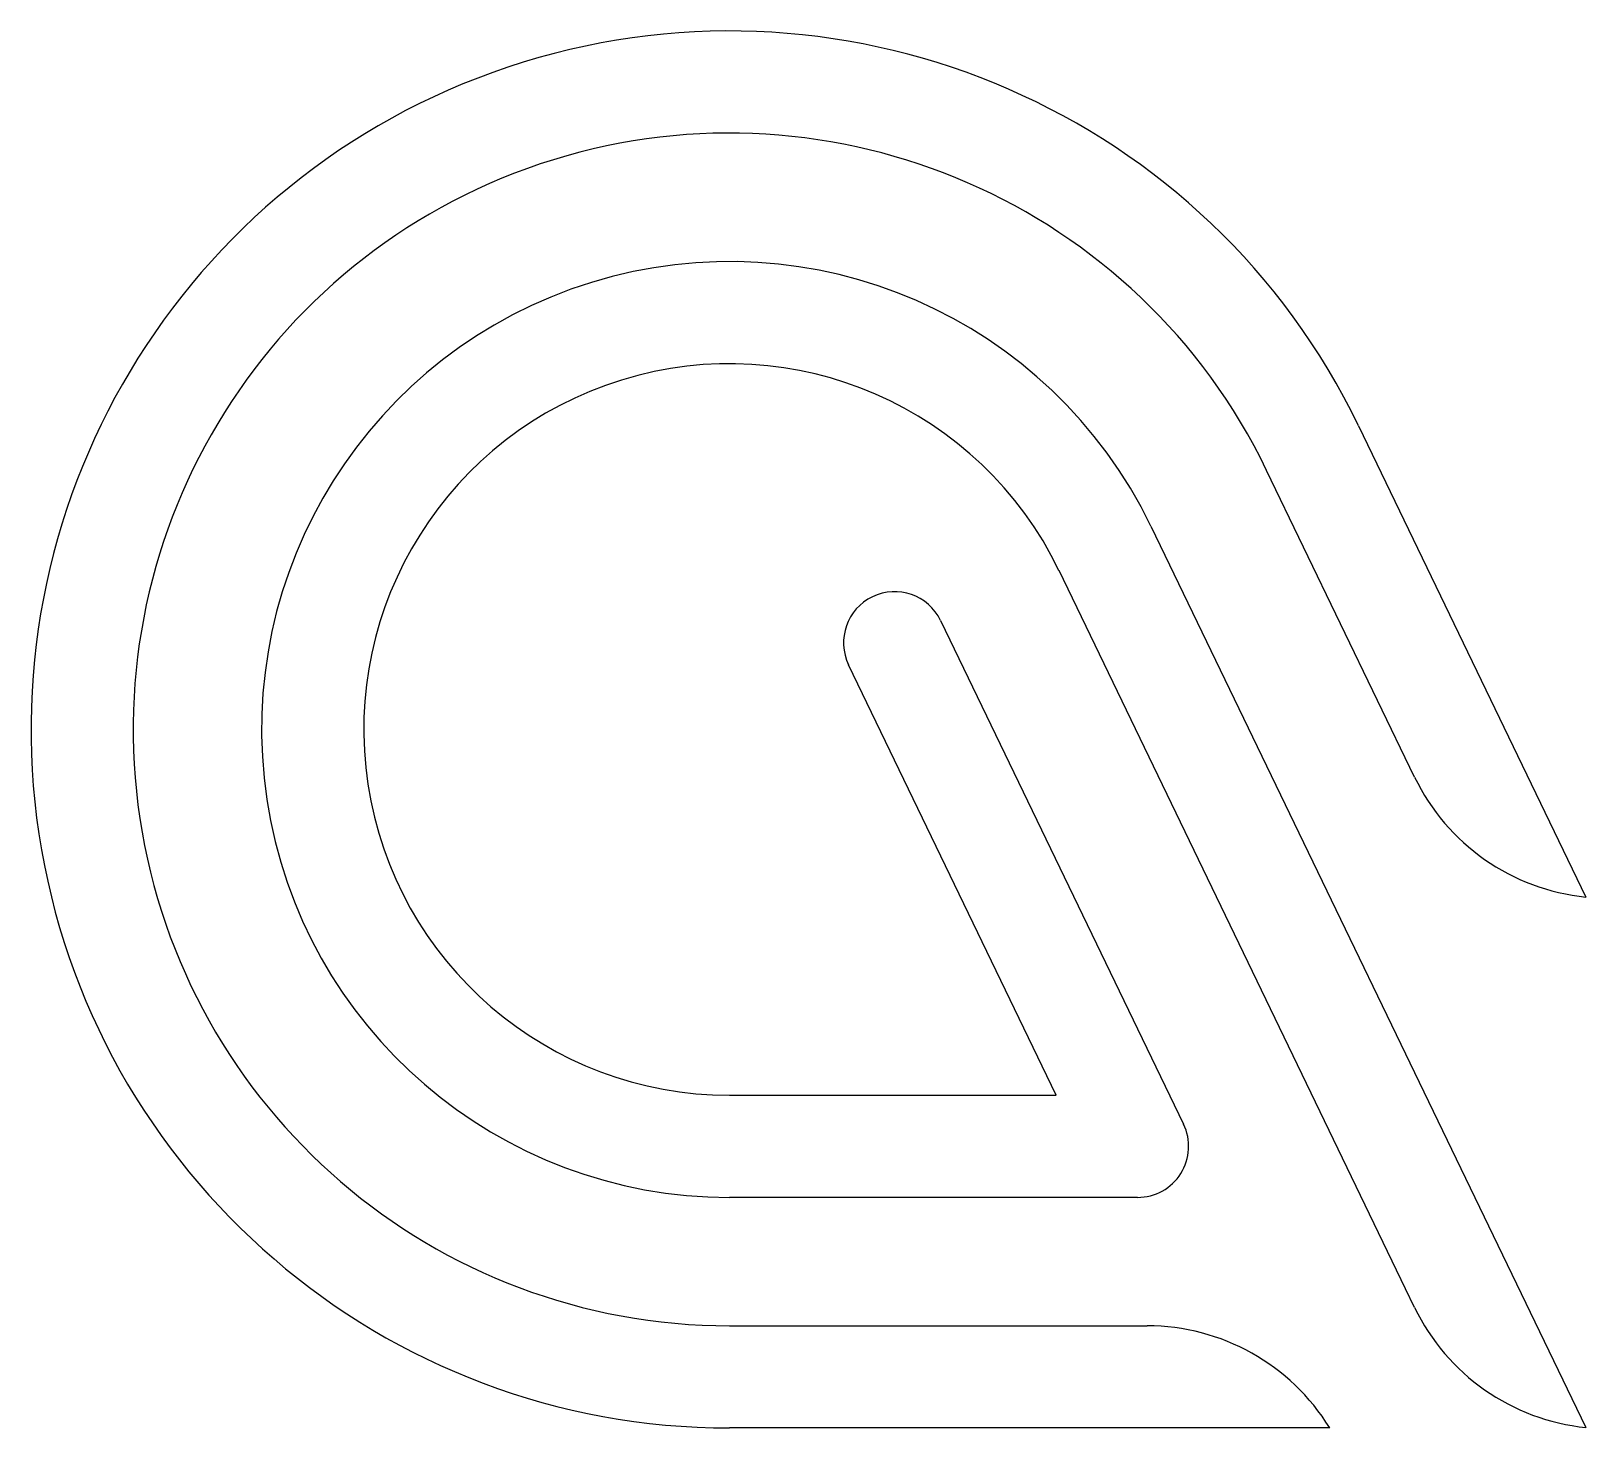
# Model space of a CAD drawing. Extents: x -88 to 107, y -88 to 88.
import ezdxf

# ---------------------------------------------------------------- set-up
doc = ezdxf.new("R2010")
doc.units = 0
doc.header["$MEASUREMENT"] = 0
doc.layers.add('MODELSKETCH_VISIBLE', color=7, linetype='CONTINUOUS')

msp = doc.modelspace()

# ---------------------------------------------------------------- linework, layer by layer
at = {"layer": 'MODELSKETCH_VISIBLE'}
for p, q in [((78.85, 38.05), (107.34, -21.01)), ((85.87, -5.97), (67.32, 32.48)), ((52.82, 25.49), (107.34, -87.49)), ((85.87, -72.45), (41.3, 19.93)), ((26.45, 13.66), (56.92, -49.47)), ((40.96, -45.85), (14.93, 8.09)), ((0, -45.85), (40.96, -45.85)), ((51.15, -58.65), (0, -58.65)), ((0, -74.75), (52.35, -74.75)), ((75.23, -87.55), (0, -87.55))]:
    msp.add_line(p, q, dxfattribs=at)
for centre, radius, start, end in [((0, 0), 87.55, 25.759, 270), ((0, 0), 74.75, 25.759, 270), ((0, 0), 58.65, 25.759, 270), ((0, 0), 45.85, 25.759, 270), ((20.69, 10.88), 6.4, 25.759, 205.759), ((110.05, 5.7), 26.84, 205.759, 264.2188), ((51.15, -52.25), 6.4, 270, 25.759), ((110.05, -60.79), 26.84, 205.759, 264.2188), ((52.35, -101.59), 26.84, 31.5402, 90)]:
    msp.add_arc(centre, radius, start, end, dxfattribs=at)

doc.saveas('drawing.dxf')
